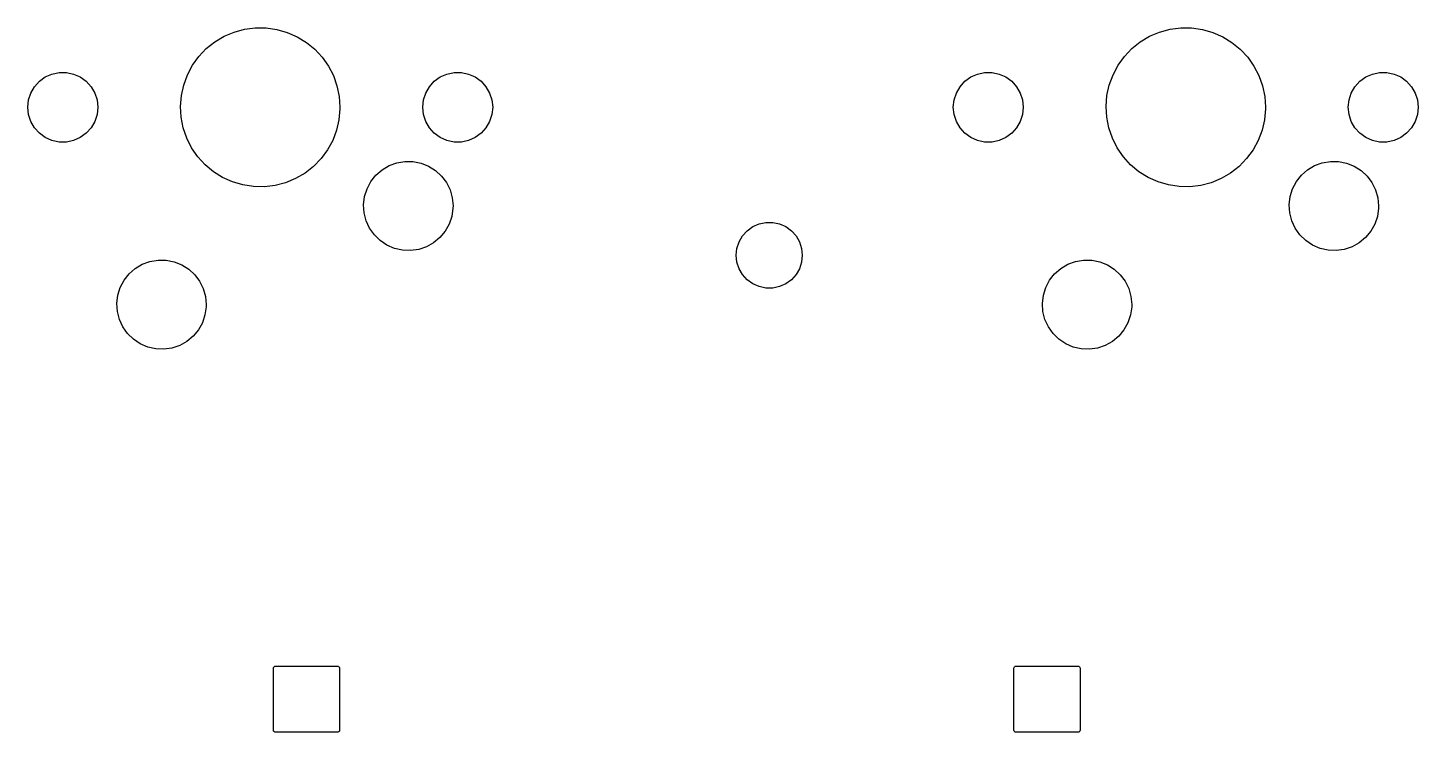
# Model space of a CAD drawing. Extents: x -119 to 120, y -47 to 51.
# Drawn here: x 79.75 to 115.52, y -16.09 to 2.05 of the extents above; entities that cross this region are included whole.
import ezdxf

# ---------------------------------------------------------------- set-up
doc = ezdxf.new("R2010")
doc.units = 0
doc.layers.add('BLACK', color=7, linetype='CONTINUOUS')

msp = doc.modelspace()

# ---------------------------------------------------------------- linework, layer by layer
at = {"layer": 'BLACK', "linetype": 'CONTINUOUS'}
for p, q in [((84.555, 1.68336), (84.7943, 1.82656)), ((84.7943, 1.82656), (85.0508, 1.93597)), ((85.0508, 1.93597), (85.3198, 2.00956)), ((85.3198, 2.00956), (85.5963, 2.04595)), ((85.5963, 2.04595), (85.8751, 2.04449)), ((85.8751, 2.04449), (86.1512, 2.0052)), ((86.1512, 2.0052), (86.4194, 1.92881)), ((86.4194, 1.92881), (86.6748, 1.81672)), ((86.6748, 1.81672), (86.9125, 1.67101)), ((108.368, 1.68336), (108.607, 1.82656)), ((108.607, 1.82656), (108.863, 1.93597)), ((108.863, 1.93597), (109.132, 2.00956)), ((109.132, 2.00956), (109.409, 2.04595)), ((109.409, 2.04595), (109.688, 2.04449)), ((109.688, 2.04449), (109.964, 2.0052)), ((109.964, 2.0052), (110.232, 1.92881)), ((110.232, 1.92881), (110.487, 1.81672)), ((110.487, 1.81672), (110.725, 1.67101)), ((84.1454, 1.30672), (84.3374, 1.509)), ((84.3374, 1.509), (84.555, 1.68336)), ((86.9125, 1.67101), (87.1283, 1.49439)), ((87.1283, 1.49439), (87.3181, 1.29011)), ((107.958, 1.30672), (108.15, 1.509)), ((108.15, 1.509), (108.368, 1.68336)), ((110.725, 1.67101), (110.941, 1.49439)), ((110.941, 1.49439), (111.131, 1.29011)), ((83.8522, 0.83381), (83.9827, 1.08026)), ((83.9827, 1.08026), (84.1454, 1.30672)), ((87.3181, 1.29011), (87.4785, 1.06195)), ((107.665, 0.83381), (107.795, 1.08026)), ((107.795, 1.08026), (107.958, 1.30672)), ((111.131, 1.29011), (111.291, 1.06195)), ((80.0428, 0.66883), (80.195, 0.779423)), ((80.195, 0.779423), (80.3669, 0.855951)), ((80.3669, 0.855951), (80.5509, 0.89507)), ((80.5509, 0.89507), (80.7391, 0.89507)), ((80.7391, 0.89507), (80.9231, 0.855951)), ((80.9231, 0.855951), (81.095, 0.779423)), ((81.095, 0.779423), (81.2472, 0.66883)), ((83.7564, 0.571932), (83.8522, 0.83381)), ((87.4785, 1.06195), (87.6064, 0.814153)), ((87.6064, 0.814153), (87.6995, 0.551286)), ((90.2028, 0.66883), (90.355, 0.779423)), ((90.355, 0.779423), (90.5269, 0.855951)), ((90.5269, 0.855951), (90.7109, 0.89507)), ((90.7109, 0.89507), (90.8991, 0.89507)), ((90.8991, 0.89507), (91.0831, 0.855951)), ((91.0831, 0.855951), (91.255, 0.779423)), ((91.255, 0.779423), (91.4072, 0.66883)), ((103.855, 0.66883), (104.007, 0.779423)), ((104.007, 0.779423), (104.179, 0.855951)), ((104.179, 0.855951), (104.363, 0.89507)), ((104.363, 0.89507), (104.552, 0.89507)), ((104.552, 0.89507), (104.736, 0.855951)), ((104.736, 0.855951), (104.907, 0.779423)), ((104.907, 0.779423), (105.06, 0.66883)), ((107.569, 0.571932), (107.665, 0.83381)), ((111.291, 1.06195), (111.419, 0.814153)), ((111.419, 0.814153), (111.512, 0.551286)), ((114.015, 0.66883), (114.167, 0.779423)), ((114.167, 0.779423), (114.339, 0.855951)), ((114.339, 0.855951), (114.523, 0.89507)), ((114.523, 0.89507), (114.712, 0.89507)), ((114.712, 0.89507), (114.896, 0.855951)), ((114.896, 0.855951), (115.067, 0.779423)), ((115.067, 0.779423), (115.22, 0.66883)), ((79.7647, 0.187121), (79.8228, 0.366063)), ((79.8228, 0.366063), (79.9169, 0.529007)), ((79.9169, 0.529007), (80.0428, 0.66883)), ((81.2472, 0.66883), (81.3731, 0.529007)), ((81.3731, 0.529007), (81.4672, 0.366063)), ((81.4672, 0.366063), (81.5253, 0.187121)), ((83.697, 0.29947), (83.7564, 0.571932)), ((87.6995, 0.551286), (87.756, 0.278217)), ((89.9247, 0.187121), (89.9828, 0.366063)), ((89.9828, 0.366063), (90.0769, 0.529007)), ((90.0769, 0.529007), (90.2028, 0.66883)), ((91.4072, 0.66883), (91.5331, 0.529007)), ((91.5331, 0.529007), (91.6272, 0.366063)), ((91.6272, 0.366063), (91.6853, 0.187121)), ((103.577, 0.187121), (103.635, 0.366063)), ((103.635, 0.366063), (103.729, 0.529007)), ((103.729, 0.529007), (103.855, 0.66883)), ((105.06, 0.66883), (105.186, 0.529007)), ((105.186, 0.529007), (105.28, 0.366063)), ((105.28, 0.366063), (105.338, 0.187121)), ((107.509, 0.29947), (107.569, 0.571932)), ((111.512, 0.551286), (111.569, 0.278217)), ((113.737, 0.187121), (113.795, 0.366063)), ((113.795, 0.366063), (113.889, 0.529007)), ((113.889, 0.529007), (114.015, 0.66883)), ((115.22, 0.66883), (115.346, 0.529007)), ((115.346, 0.529007), (115.44, 0.366063)), ((115.44, 0.366063), (115.498, 0.187121)), ((79.745, 0), (79.7647, 0.187121)), ((79.7647, -0.187121), (79.745, 0)), ((81.5253, 0.187121), (81.545, 0)), ((81.545, 0), (81.5253, -0.187121)), ((83.6751, 0.021467), (83.697, 0.29947)), ((83.6912, -0.256933), (83.6751, 0.021467)), ((87.756, 0.278217), (87.775, 0)), ((87.775, 0), (87.7745, -0.042932)), ((89.905, 0), (89.9247, 0.187121)), ((89.9247, -0.187121), (89.905, 0)), ((91.6853, 0.187121), (91.705, 0)), ((91.705, 0), (91.6853, -0.187121)), ((103.557, 0), (103.577, 0.187121)), ((103.577, -0.187121), (103.557, 0)), ((105.338, 0.187121), (105.358, 0)), ((105.358, 0), (105.338, -0.187121)), ((107.488, 0.021467), (107.509, 0.29947)), ((107.504, -0.256933), (107.488, 0.021467)), ((111.569, 0.278217), (111.587, 0)), ((111.587, 0), (111.587, -0.042932)), ((113.718, 0), (113.737, 0.187121)), ((113.737, -0.187121), (113.718, 0)), ((115.498, 0.187121), (115.517, 0)), ((115.517, 0), (115.498, -0.187121)), ((79.8228, -0.366063), (79.7647, -0.187121)), ((81.5253, -0.187121), (81.4672, -0.366063)), ((83.7449, -0.530579), (83.6912, -0.256933)), ((87.7498, -0.320691), (87.6875, -0.592515)), ((87.7745, -0.042932), (87.7498, -0.320691)), ((89.9828, -0.366063), (89.9247, -0.187121)), ((91.6853, -0.187121), (91.6272, -0.366063)), ((103.635, -0.366063), (103.577, -0.187121)), ((105.338, -0.187121), (105.28, -0.366063)), ((107.557, -0.530579), (107.504, -0.256933)), ((111.562, -0.320691), (111.5, -0.592515)), ((111.587, -0.042932), (111.562, -0.320691)), ((113.795, -0.366063), (113.737, -0.187121)), ((115.498, -0.187121), (115.44, -0.366063)), ((79.9169, -0.529007), (79.8228, -0.366063)), ((80.0428, -0.66883), (79.9169, -0.529007)), ((80.195, -0.779423), (80.0428, -0.66883)), ((81.2472, -0.66883), (81.095, -0.779423)), ((81.3731, -0.529007), (81.2472, -0.66883)), ((81.4672, -0.366063), (81.3731, -0.529007)), ((83.8352, -0.794407), (83.7449, -0.530579)), ((87.6875, -0.592515), (87.5889, -0.853376)), ((90.0769, -0.529007), (89.9828, -0.366063)), ((90.2028, -0.66883), (90.0769, -0.529007)), ((90.355, -0.779423), (90.2028, -0.66883)), ((91.4072, -0.66883), (91.255, -0.779423)), ((91.5331, -0.529007), (91.4072, -0.66883)), ((91.6272, -0.366063), (91.5331, -0.529007)), ((103.729, -0.529007), (103.635, -0.366063)), ((103.855, -0.66883), (103.729, -0.529007)), ((104.007, -0.779423), (103.855, -0.66883)), ((105.06, -0.66883), (104.907, -0.779423)), ((105.186, -0.529007), (105.06, -0.66883)), ((105.28, -0.366063), (105.186, -0.529007)), ((107.648, -0.794407), (107.557, -0.530579)), ((111.5, -0.592515), (111.401, -0.853376)), ((113.889, -0.529007), (113.795, -0.366063)), ((114.015, -0.66883), (113.889, -0.529007)), ((114.167, -0.779423), (114.015, -0.66883)), ((115.22, -0.66883), (115.067, -0.779423)), ((115.346, -0.529007), (115.22, -0.66883)), ((115.44, -0.366063), (115.346, -0.529007)), ((80.3669, -0.855951), (80.195, -0.779423)), ((80.5509, -0.89507), (80.3669, -0.855951)), ((80.7391, -0.89507), (80.5509, -0.89507)), ((80.9231, -0.855951), (80.7391, -0.89507)), ((81.095, -0.779423), (80.9231, -0.855951)), ((83.9605, -1.04353), (83.8352, -0.794407)), ((84.1184, -1.27335), (83.9605, -1.04353)), ((87.5889, -0.853376), (87.4559, -1.09844)), ((90.5269, -0.855951), (90.355, -0.779423)), ((90.7109, -0.89507), (90.5269, -0.855951)), ((90.8991, -0.89507), (90.7109, -0.89507)), ((91.0831, -0.855951), (90.8991, -0.89507)), ((91.255, -0.779423), (91.0831, -0.855951)), ((104.179, -0.855951), (104.007, -0.779423)), ((104.363, -0.89507), (104.179, -0.855951)), ((104.552, -0.89507), (104.363, -0.89507)), ((104.736, -0.855951), (104.552, -0.89507)), ((104.907, -0.779423), (104.736, -0.855951)), ((107.773, -1.04353), (107.648, -0.794407)), ((107.931, -1.27335), (107.773, -1.04353)), ((111.401, -0.853376), (111.268, -1.09844)), ((114.339, -0.855951), (114.167, -0.779423)), ((114.523, -0.89507), (114.339, -0.855951)), ((114.712, -0.89507), (114.523, -0.89507)), ((114.896, -0.855951), (114.712, -0.89507)), ((115.067, -0.779423), (114.896, -0.855951)), ((84.3061, -1.47961), (84.1184, -1.27335)), ((87.2908, -1.32319), (87.0967, -1.52345)), ((87.4559, -1.09844), (87.2908, -1.32319)), ((89.0399, -1.50203), (89.2374, -1.42918)), ((89.2374, -1.42918), (89.4448, -1.39355)), ((89.4448, -1.39355), (89.6552, -1.3963)), ((89.6552, -1.3963), (89.8616, -1.43736)), ((108.119, -1.47961), (107.931, -1.27335)), ((111.103, -1.32319), (110.909, -1.52345)), ((111.268, -1.09844), (111.103, -1.32319)), ((112.852, -1.50203), (113.05, -1.42918)), ((113.05, -1.42918), (113.257, -1.39355)), ((113.257, -1.39355), (113.468, -1.3963)), ((113.468, -1.3963), (113.674, -1.43736)), ((84.52, -1.65848), (84.3061, -1.47961)), ((84.7563, -1.80667), (84.52, -1.65848)), ((86.8773, -1.69551), (86.6365, -1.83621)), ((87.0967, -1.52345), (86.8773, -1.69551)), ((88.5705, -1.91366), (88.7008, -1.74839)), ((88.7008, -1.74839), (88.859, -1.60963)), ((88.859, -1.60963), (89.0399, -1.50203)), ((89.8616, -1.43736), (90.0571, -1.51534)), ((90.0571, -1.51534), (90.2351, -1.62764)), ((90.2351, -1.62764), (90.3896, -1.7705)), ((90.3896, -1.7705), (90.5155, -1.93913)), ((108.333, -1.65848), (108.119, -1.47961)), ((108.569, -1.80667), (108.333, -1.65848)), ((110.69, -1.69551), (110.449, -1.83621)), ((110.909, -1.52345), (110.69, -1.69551)), ((112.383, -1.91366), (112.513, -1.74839)), ((112.513, -1.74839), (112.672, -1.60963)), ((112.672, -1.60963), (112.852, -1.50203)), ((113.674, -1.43736), (113.87, -1.51534)), ((113.87, -1.51534), (114.048, -1.62764)), ((114.048, -1.62764), (114.202, -1.7705)), ((114.202, -1.7705), (114.328, -1.93913)), ((85.0104, -1.92143), (84.7563, -1.80667)), ((85.2778, -2.00063), (85.0104, -1.92143)), ((85.5535, -2.04281), (85.2778, -2.00063)), ((85.8323, -2.04719), (85.5535, -2.04281)), ((86.1091, -2.01369), (85.8323, -2.04719)), ((86.3789, -1.94293), (86.1091, -2.01369)), ((86.6365, -1.83621), (86.3789, -1.94293)), ((88.4101, -2.3009), (88.4725, -2.09991)), ((88.4725, -2.09991), (88.5705, -1.91366)), ((90.5155, -1.93913), (90.6086, -2.12788)), ((90.6086, -2.12788), (90.6657, -2.33043)), ((108.823, -1.92143), (108.569, -1.80667)), ((109.09, -2.00063), (108.823, -1.92143)), ((109.366, -2.04281), (109.09, -2.00063)), ((109.645, -2.04719), (109.366, -2.04281)), ((109.922, -2.01369), (109.645, -2.04719)), ((110.191, -1.94293), (109.922, -2.01369)), ((110.449, -1.83621), (110.191, -1.94293)), ((112.223, -2.3009), (112.285, -2.09991)), ((112.285, -2.09991), (112.383, -1.91366)), ((114.328, -1.93913), (114.421, -2.12788)), ((114.421, -2.12788), (114.478, -2.33043)), ((88.3854, -2.5099), (88.4101, -2.3009)), ((90.6657, -2.33043), (90.685, -2.54)), ((112.198, -2.5099), (112.223, -2.3009)), ((114.478, -2.33043), (114.497, -2.54)), ((88.3992, -2.7199), (88.3854, -2.5099)), ((88.451, -2.92388), (88.3992, -2.7199)), ((90.6532, -2.80846), (90.5856, -3.00775)), ((90.6834, -2.60019), (90.6532, -2.80846)), ((90.685, -2.54), (90.6834, -2.60019)), ((112.212, -2.7199), (112.198, -2.5099)), ((112.263, -2.92388), (112.212, -2.7199)), ((114.466, -2.80846), (114.398, -3.00775)), ((114.496, -2.60019), (114.466, -2.80846)), ((114.497, -2.54), (114.496, -2.60019)), ((88.5391, -3.115), (88.451, -2.92388)), ((88.6605, -3.28686), (88.5391, -3.115)), ((90.4827, -3.19137), (90.3482, -3.35317)), ((90.5856, -3.00775), (90.4827, -3.19137)), ((98.1342, -3.31038), (98.2531, -3.17833)), ((98.2531, -3.17833), (98.3969, -3.07388)), ((98.3969, -3.07388), (98.5592, -3.0016)), ((98.5592, -3.0016), (98.733, -2.96466)), ((98.733, -2.96466), (98.9107, -2.96466)), ((98.9107, -2.96466), (99.0845, -3.0016)), ((99.0845, -3.0016), (99.2469, -3.07388)), ((99.2469, -3.07388), (99.3906, -3.17833)), ((99.3906, -3.17833), (99.5095, -3.31038)), ((112.352, -3.115), (112.263, -2.92388)), ((112.473, -3.28686), (112.352, -3.115)), ((114.295, -3.19137), (114.161, -3.35317)), ((114.398, -3.00775), (114.295, -3.19137)), ((88.8113, -3.43372), (88.6605, -3.28686)), ((88.9863, -3.55064), (88.8113, -3.43372)), ((89.1796, -3.63372), (88.9863, -3.55064)), ((90.1864, -3.48774), (90.0027, -3.59058)), ((90.3482, -3.35317), (90.1864, -3.48774)), ((97.9904, -3.63327), (98.0454, -3.46427)), ((98.0454, -3.46427), (98.1342, -3.31038)), ((99.5095, -3.31038), (99.5984, -3.46427)), ((99.5984, -3.46427), (99.6533, -3.63327)), ((112.624, -3.43372), (112.473, -3.28686)), ((112.799, -3.55064), (112.624, -3.43372)), ((112.992, -3.63372), (112.799, -3.55064)), ((113.999, -3.48774), (113.815, -3.59058)), ((114.161, -3.35317), (113.999, -3.48774)), ((82.8874, -3.96918), (83.0948, -3.93354)), ((83.0948, -3.93354), (83.3052, -3.9363)), ((89.3849, -3.68016), (89.1796, -3.63372)), ((89.5952, -3.68842), (89.3849, -3.68016)), ((89.8035, -3.65822), (89.5952, -3.68842)), ((90.0027, -3.59058), (89.8035, -3.65822)), ((97.9719, -3.81), (97.9904, -3.63327)), ((97.9904, -3.98672), (97.9719, -3.81)), ((99.6533, -3.63327), (99.6719, -3.81)), ((99.6719, -3.81), (99.6533, -3.98672)), ((106.7, -3.96918), (106.907, -3.93354)), ((106.907, -3.93354), (107.118, -3.9363)), ((113.197, -3.68016), (112.992, -3.63372)), ((113.408, -3.68842), (113.197, -3.68016)), ((113.616, -3.65822), (113.408, -3.68842)), ((113.815, -3.59058), (113.616, -3.65822)), ((82.2205, -4.45366), (82.3508, -4.28839)), ((82.3508, -4.28839), (82.509, -4.14963)), ((82.509, -4.14963), (82.6899, -4.04203)), ((82.6899, -4.04203), (82.8874, -3.96918)), ((83.3052, -3.9363), (83.5116, -3.97736)), ((83.5116, -3.97736), (83.7071, -4.05534)), ((83.7071, -4.05534), (83.8851, -4.16764)), ((83.8851, -4.16764), (84.0396, -4.3105)), ((98.0454, -4.15573), (97.9904, -3.98672)), ((98.1342, -4.30962), (98.0454, -4.15573)), ((99.5984, -4.15573), (99.5095, -4.30962)), ((99.6533, -3.98672), (99.5984, -4.15573)), ((106.033, -4.45366), (106.163, -4.28839)), ((106.163, -4.28839), (106.322, -4.14963)), ((106.322, -4.14963), (106.502, -4.04203)), ((106.502, -4.04203), (106.7, -3.96918)), ((107.118, -3.9363), (107.324, -3.97736)), ((107.324, -3.97736), (107.52, -4.05534)), ((107.52, -4.05534), (107.698, -4.16764)), ((107.698, -4.16764), (107.852, -4.3105)), ((82.0601, -4.8409), (82.1225, -4.63991)), ((82.1225, -4.63991), (82.2205, -4.45366)), ((84.0396, -4.3105), (84.1655, -4.47913)), ((84.1655, -4.47913), (84.2586, -4.66788)), ((98.2531, -4.44167), (98.1342, -4.30962)), ((98.3969, -4.54612), (98.2531, -4.44167)), ((98.5592, -4.6184), (98.3969, -4.54612)), ((98.733, -4.65534), (98.5592, -4.6184)), ((99.0845, -4.6184), (98.9107, -4.65534)), ((99.2469, -4.54612), (99.0845, -4.6184)), ((99.3906, -4.44167), (99.2469, -4.54612)), ((99.5095, -4.30962), (99.3906, -4.44167)), ((105.873, -4.8409), (105.935, -4.63991)), ((105.935, -4.63991), (106.033, -4.45366)), ((107.852, -4.3105), (107.978, -4.47913)), ((107.978, -4.47913), (108.071, -4.66788)), ((82.0354, -5.0499), (82.0601, -4.8409)), ((84.2586, -4.66788), (84.3157, -4.87043)), ((84.3157, -4.87043), (84.335, -5.08)), ((98.9107, -4.65534), (98.733, -4.65534)), ((105.848, -5.0499), (105.873, -4.8409)), ((108.071, -4.66788), (108.128, -4.87043)), ((108.128, -4.87043), (108.147, -5.08)), ((82.0492, -5.2599), (82.0354, -5.0499)), ((82.101, -5.46388), (82.0492, -5.2599)), ((84.3032, -5.34846), (84.2356, -5.54775)), ((84.3334, -5.14019), (84.3032, -5.34846)), ((84.335, -5.08), (84.3334, -5.14019)), ((105.862, -5.2599), (105.848, -5.0499)), ((105.913, -5.46388), (105.862, -5.2599)), ((108.116, -5.34846), (108.048, -5.54775)), ((108.146, -5.14019), (108.116, -5.34846)), ((108.147, -5.08), (108.146, -5.14019)), ((82.1891, -5.655), (82.101, -5.46388)), ((82.3105, -5.82686), (82.1891, -5.655)), ((84.2356, -5.54775), (84.1327, -5.73137)), ((106.002, -5.655), (105.913, -5.46388)), ((106.123, -5.82686), (106.002, -5.655)), ((108.048, -5.54775), (107.945, -5.73137)), ((82.4613, -5.97372), (82.3105, -5.82686)), ((82.6363, -6.09064), (82.4613, -5.97372)), ((83.8364, -6.02774), (83.6527, -6.13058)), ((83.9982, -5.89317), (83.8364, -6.02774)), ((84.1327, -5.73137), (83.9982, -5.89317)), ((106.274, -5.97372), (106.123, -5.82686)), ((106.449, -6.09064), (106.274, -5.97372)), ((107.649, -6.02774), (107.465, -6.13058)), ((107.811, -5.89317), (107.649, -6.02774)), ((107.945, -5.73137), (107.811, -5.89317)), ((82.8296, -6.17371), (82.6363, -6.09064)), ((83.0349, -6.22016), (82.8296, -6.17371)), ((83.2452, -6.22842), (83.0349, -6.22016)), ((83.4535, -6.19822), (83.2452, -6.22842)), ((83.6527, -6.13058), (83.4535, -6.19822)), ((106.642, -6.17371), (106.449, -6.09064)), ((106.847, -6.22016), (106.642, -6.17371)), ((107.058, -6.22842), (106.847, -6.22016)), ((107.266, -6.19822), (107.058, -6.22842)), ((107.465, -6.13058), (107.266, -6.19822)), ((86.0656, -14.44), (86.0694, -14.4209)), ((86.0656, -16.04), (86.0656, -14.44)), ((86.0694, -14.4209), (86.0803, -14.4046)), ((86.0803, -14.4046), (86.0965, -14.3938)), ((86.0965, -14.3938), (86.1156, -14.39)), ((86.1156, -14.39), (87.7156, -14.39)), ((87.7156, -14.39), (87.7348, -14.3938)), ((87.7348, -14.3938), (87.751, -14.4046)), ((87.751, -14.4046), (87.7618, -14.4209)), ((87.7618, -14.4209), (87.7656, -14.44)), ((87.7656, -14.44), (87.7656, -16.04)), ((105.116, -14.44), (105.119, -14.4209)), ((105.116, -16.04), (105.116, -14.44)), ((105.119, -14.4209), (105.13, -14.4046)), ((105.13, -14.4046), (105.146, -14.3938)), ((105.146, -14.3938), (105.166, -14.39)), ((105.166, -14.39), (106.766, -14.39)), ((106.766, -14.39), (106.785, -14.3938)), ((106.785, -14.3938), (106.801, -14.4046)), ((106.801, -14.4046), (106.812, -14.4209)), ((106.812, -14.4209), (106.816, -14.44)), ((106.816, -14.44), (106.816, -16.04)), ((86.0694, -16.0591), (86.0656, -16.04)), ((86.0803, -16.0754), (86.0694, -16.0591)), ((86.0965, -16.0862), (86.0803, -16.0754)), ((86.1156, -16.09), (86.0965, -16.0862)), ((87.7156, -16.09), (86.1156, -16.09)), ((87.7348, -16.0862), (87.7156, -16.09)), ((87.751, -16.0754), (87.7348, -16.0862)), ((87.7618, -16.0591), (87.751, -16.0754)), ((87.7656, -16.04), (87.7618, -16.0591)), ((105.119, -16.0591), (105.116, -16.04)), ((105.13, -16.0754), (105.119, -16.0591)), ((105.146, -16.0862), (105.13, -16.0754)), ((105.166, -16.09), (105.146, -16.0862)), ((106.766, -16.09), (105.166, -16.09)), ((106.785, -16.0862), (106.766, -16.09)), ((106.801, -16.0754), (106.785, -16.0862)), ((106.812, -16.0591), (106.801, -16.0754)), ((106.816, -16.04), (106.812, -16.0591))]:
    msp.add_line(p, q, dxfattribs=at)

doc.saveas('drawing.dxf')
